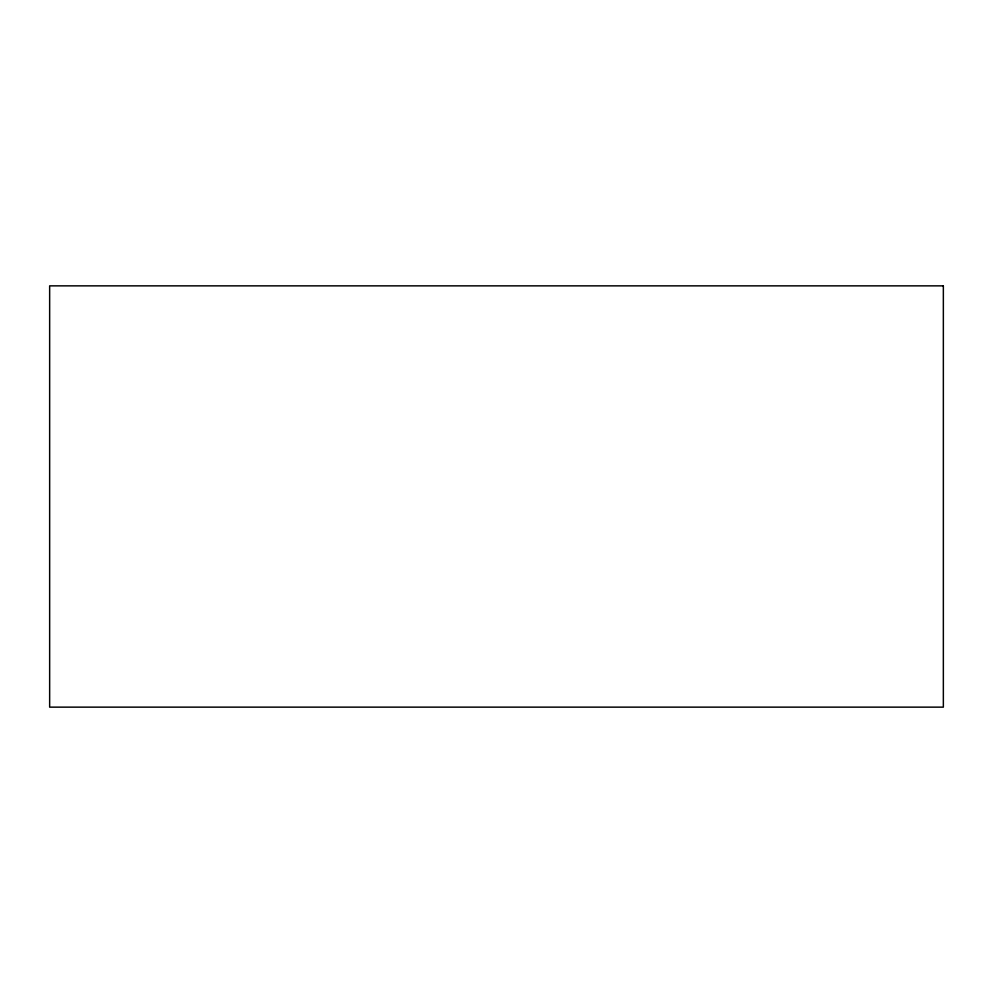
<?xml version="1.0" encoding="UTF-8"?>
<svg xmlns="http://www.w3.org/2000/svg" width="993" height="993" viewBox="0 0 993 993"><rect width="100%" height="100%" fill="white"/><g stroke="black" fill="none" stroke-linecap="round" stroke-linejoin="round"><path stroke-width="1.49" d="M943.35 285.86L49.65 285.86L49.65 707.14L943.35 707.14L943.35 285.86"/></g></svg>
